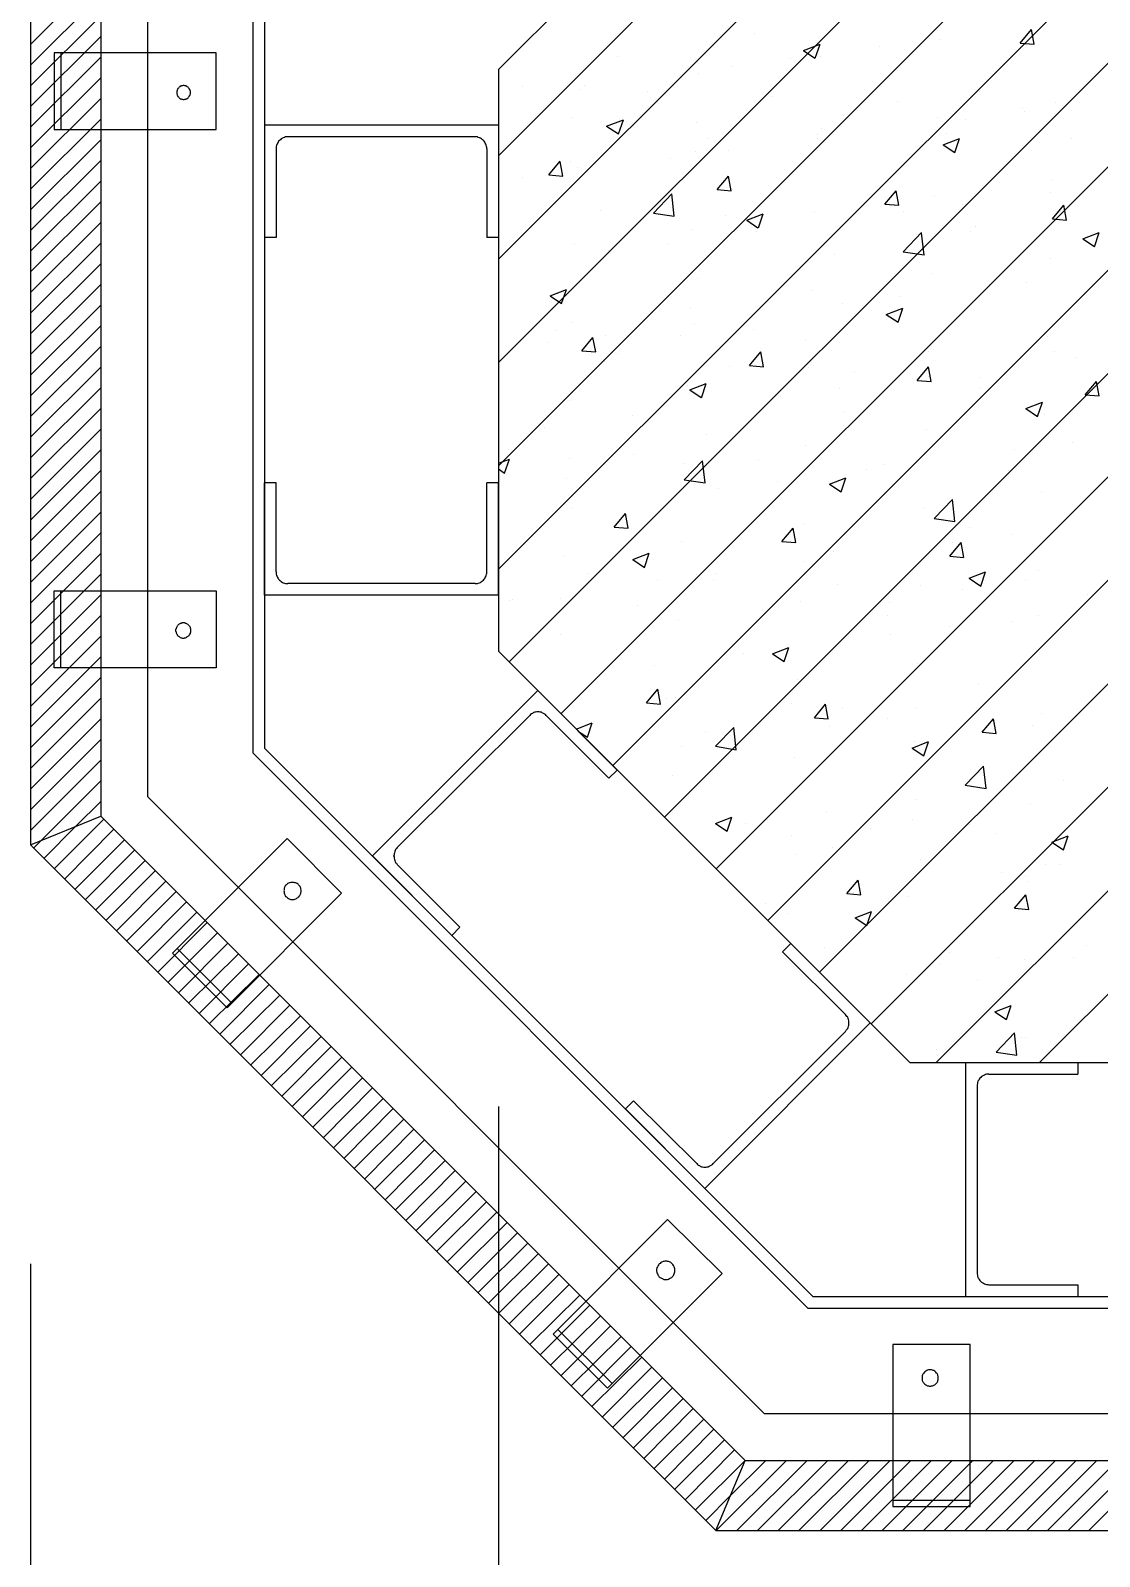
# Model space of a CAD drawing. Header units: metres. Extents: x 0 to 420, y 0 to 297.
# Drawn here: x 191.87 to 219.28, y 219.86 to 258.98 of the extents above; entities that cross this region are included whole.
import ezdxf

# ---------------------------------------------------------------- set-up
doc = ezdxf.new("R2010")
doc.units = ezdxf.units.M

msp = doc.modelspace()

# ---------------------------------------------------------------- linework, layer by layer
for p, q in [((214.41, 268.52), (203.87, 257.98)), ((203.87, 255.77), (216.62, 268.52)), ((203.87, 253.12), (219.27, 268.52)), ((203.87, 250.47), (221.92, 268.52)), ((203.87, 247.82), (224.57, 268.52)), ((203.87, 245.17), (227.22, 268.52)), ((204.14, 242.79), (229.6, 268.25)), ((205.47, 241.47), (230.93, 266.92)), ((206.8, 240.14), (232.25, 265.6)), ((208.12, 238.81), (233.58, 264.27)), ((191.87, 262.95), (191.87, 238.1)), ((209.45, 237.49), (234.9, 262.94)), ((193.67, 262.21), (193.67, 238.84)), ((194.87, 261.71), (194.87, 239.34)), ((210.77, 236.16), (236.23, 261.62)), ((197.57, 260.59), (197.57, 240.46)), ((191.87, 258.62), (193.67, 260.42)), ((197.87, 260.47), (197.87, 240.58)), ((212.1, 234.84), (237.55, 260.29)), ((191.87, 258.09), (193.67, 259.89)), ((191.87, 257.56), (193.67, 259.36)), ((217.24, 258.66), (217.53, 259.01)), ((217.6, 258.63), (217.53, 259.01)), ((191.87, 257.03), (193.67, 258.83)), ((210.42, 258.91), (210.42, 258.91)), ((211.69, 258.47), (212.11, 258.63)), ((211.99, 258.27), (212.11, 258.63)), ((213.42, 233.51), (238.88, 258.97)), ((215.2, 258.74), (215.2, 258.74)), ((217.24, 258.66), (217.6, 258.63)), ((191.87, 256.5), (193.67, 258.3)), ((196.63, 258.41), (192.48, 258.41)), ((192.48, 258.41), (192.48, 256.44)), ((196.63, 258.41), (192.48, 258.41)), ((192.48, 258.41), (192.48, 256.44)), ((192.65, 258.41), (192.65, 256.44)), ((192.65, 258.41), (192.65, 256.44)), ((196.63, 256.44), (196.63, 258.41)), ((196.63, 256.44), (196.63, 258.41)), ((206.92, 258.31), (206.92, 258.31)), ((211.35, 258.27), (211.35, 258.27)), ((211.69, 258.47), (211.98, 258.27)), ((212.11, 258.32), (212.11, 258.32)), ((213.63, 258.57), (213.63, 258.57)), ((203.87, 257.98), (203.87, 243.07)), ((209, 257.87), (209, 257.87)), ((209.85, 258.07), (209.85, 258.07)), ((191.87, 255.97), (193.67, 257.77)), ((204.48, 257.55), (204.48, 257.55)), ((205.97, 257.48), (205.97, 257.48)), ((206.06, 257.57), (206.06, 257.57)), ((191.87, 255.44), (193.67, 257.24)), ((207.69, 257.42), (207.69, 257.42)), ((210.89, 257.28), (210.89, 257.28)), ((214.09, 257.15), (214.09, 257.15)), ((215.09, 232.52), (239.87, 257.3)), ((216.21, 257.41), (216.21, 257.41)), ((218.15, 257.13), (218.15, 257.13)), ((191.87, 254.91), (193.67, 256.71)), ((205.75, 256.75), (205.75, 256.75)), ((206.64, 256.53), (207.07, 256.69)), ((206.94, 256.33), (207.07, 256.69)), ((212.71, 256.81), (212.71, 256.81)), ((215.12, 256.74), (215.12, 256.74)), ((215.84, 256.7), (215.84, 256.7)), ((217.29, 257.01), (217.29, 257.01)), ((217.34, 256.9), (217.34, 256.9)), ((192.48, 256.44), (196.63, 256.44)), ((192.48, 256.44), (196.63, 256.44)), ((203.87, 256.55), (197.87, 256.55)), ((197.87, 256.55), (197.87, 253.67)), ((203.87, 256.55), (203.87, 253.67)), ((206.64, 256.53), (206.94, 256.33)), ((208.95, 256.61), (208.95, 256.61)), ((212.04, 256.32), (212.04, 256.32)), ((212.15, 256.48), (212.15, 256.48)), ((215.36, 256.34), (215.36, 256.34)), ((191.87, 254.38), (193.67, 256.18)), ((198.17, 255.95), (198.17, 253.67)), ((203.27, 256.25), (198.47, 256.25)), ((203.57, 255.95), (203.57, 253.67)), ((209.22, 256.21), (209.22, 256.21)), ((209.77, 255.9), (209.77, 255.9)), ((212.05, 256.2), (212.05, 256.2)), ((215.27, 256.05), (215.69, 256.21)), ((215.27, 256.05), (215.57, 255.85)), ((215.57, 255.85), (215.69, 256.21)), ((218.56, 256.2), (218.56, 256.2)), ((191.87, 253.85), (193.67, 255.65)), ((205.16, 255.28), (205.45, 255.63)), ((205.52, 255.25), (205.45, 255.62)), ((205.72, 255.61), (205.72, 255.61)), ((208.27, 255.7), (208.27, 255.7)), ((208.93, 255.87), (208.93, 255.87)), ((191.87, 253.32), (193.67, 255.12)), ((204.48, 255.2), (204.48, 255.2)), ((205.16, 255.28), (205.52, 255.25)), ((205.89, 255.48), (205.89, 255.48)), ((209.47, 254.9), (209.76, 255.25)), ((209.83, 254.87), (209.76, 255.25)), ((218.08, 255.13), (218.08, 255.13)), ((207.84, 254.3), (208.31, 254.79)), ((208.37, 254.22), (208.31, 254.79)), ((209.47, 254.9), (209.83, 254.87)), ((213.77, 254.53), (214.06, 254.87)), ((214.13, 254.5), (214.06, 254.87)), ((215.05, 254.74), (215.05, 254.74)), ((218.03, 254.83), (218.03, 254.83)), ((191.87, 252.79), (193.67, 254.59)), ((206.49, 254.37), (206.49, 254.37)), ((211.97, 254.32), (211.97, 254.32)), ((213.77, 254.53), (214.13, 254.5)), ((214.26, 254.33), (214.26, 254.33)), ((215.76, 254.53), (215.76, 254.53)), ((217.74, 232.52), (239.87, 254.65)), ((218.07, 254.15), (218.36, 254.5)), ((218.43, 254.12), (218.36, 254.5)), ((191.87, 252.26), (193.67, 254.06)), ((207.84, 254.3), (208.37, 254.22)), ((209.69, 254.23), (209.69, 254.23)), ((210.23, 254.12), (210.65, 254.28)), ((210.23, 254.12), (210.52, 253.92)), ((210.53, 253.92), (210.65, 254.28)), ((212.9, 254.1), (212.9, 254.1)), ((216.1, 253.96), (216.1, 253.96)), ((218.07, 254.15), (218.43, 254.12)), ((191.87, 251.73), (193.67, 253.53)), ((198.17, 253.67), (197.87, 253.67)), ((203.87, 253.67), (203.57, 253.67)), ((208.2, 253.53), (208.2, 253.53)), ((208.85, 253.87), (208.85, 253.87)), ((210.47, 253.83), (210.47, 253.83)), ((214.24, 253.31), (214.71, 253.8)), ((214.78, 253.22), (214.71, 253.79)), ((215.97, 253.83), (215.97, 253.83)), ((218.85, 253.64), (219.27, 253.8)), ((218.85, 253.64), (219.15, 253.44)), ((219.15, 253.43), (219.27, 253.8)), ((205.82, 253.49), (205.82, 253.49)), ((206.69, 253.34), (206.69, 253.34)), ((212.47, 253.23), (212.47, 253.23)), ((214.24, 253.31), (214.78, 253.23)), ((191.87, 251.2), (193.67, 253)), ((214.98, 252.75), (214.98, 252.75)), ((218.01, 253.13), (218.01, 253.13)), ((191.87, 250.67), (193.67, 252.47)), ((208.97, 252.63), (208.97, 252.63)), ((216.45, 252.46), (216.45, 252.46)), ((217.4, 252.51), (217.4, 252.51)), ((205.19, 252.18), (205.61, 252.34)), ((205.19, 252.18), (205.48, 251.98)), ((205.47, 252.03), (205.47, 252.03)), ((205.48, 251.98), (205.61, 252.34)), ((211.9, 252.32), (211.9, 252.32)), ((212.68, 251.97), (212.68, 251.97)), ((214.18, 252.16), (214.18, 252.16)), ((191.87, 250.14), (193.67, 251.94)), ((208.78, 251.87), (208.78, 251.87)), ((213.81, 251.7), (214.23, 251.86)), ((213.81, 251.7), (214.11, 251.5)), ((213.9, 251.91), (213.9, 251.91)), ((214.11, 251.5), (214.23, 251.86)), ((191.87, 249.61), (193.67, 251.41)), ((205.32, 251.3), (205.32, 251.3)), ((205.75, 251.49), (205.75, 251.49)), ((208.89, 251.47), (208.89, 251.47)), ((210.41, 251.31), (210.41, 251.31)), ((191.87, 249.08), (193.67, 250.88)), ((205.12, 250.97), (205.12, 250.97)), ((206, 250.77), (206.29, 251.11)), ((206.36, 250.74), (206.29, 251.11)), ((206.62, 251.17), (206.62, 251.17)), ((208.53, 251.17), (208.53, 251.17)), ((211.73, 251.03), (211.73, 251.03)), ((214.93, 250.9), (214.93, 250.9)), ((217.93, 251.13), (217.93, 251.13)), ((206, 250.77), (206.36, 250.74)), ((206.59, 250.5), (206.59, 250.5)), ((206.91, 250.71), (206.91, 250.71)), ((210.3, 250.39), (210.59, 250.74)), ((210.66, 250.36), (210.59, 250.74)), ((214.9, 250.75), (214.9, 250.75)), ((218.13, 250.76), (218.13, 250.76)), ((218.66, 250.6), (218.66, 250.6)), ((191.87, 248.55), (193.67, 250.35)), ((209.79, 250.36), (209.79, 250.36)), ((210.3, 250.39), (210.66, 250.36)), ((211.82, 250.33), (211.82, 250.33)), ((212.99, 250.22), (212.99, 250.22)), ((214.6, 250.01), (214.89, 250.36)), ((214.6, 250.01), (214.96, 249.98)), ((214.88, 250.1), (214.88, 250.1)), ((214.96, 249.98), (214.89, 250.36)), ((216.2, 250.09), (216.2, 250.09)), ((191.87, 248.02), (193.67, 249.82)), ((208.71, 249.88), (208.71, 249.88)), ((208.77, 249.77), (209.19, 249.93)), ((208.77, 249.77), (209.06, 249.57)), ((209.07, 249.56), (209.19, 249.93)), ((212.6, 249.8), (212.6, 249.8)), ((216.2, 249.81), (216.2, 249.81)), ((218.91, 249.64), (219.2, 249.98)), ((218.91, 249.64), (219.27, 249.61)), ((219.27, 249.61), (219.2, 249.98)), ((191.87, 247.49), (193.67, 249.29)), ((205.68, 249.49), (205.68, 249.49)), ((211.1, 249.6), (211.1, 249.6)), ((217.39, 249.29), (217.81, 249.45)), ((217.39, 249.29), (217.69, 249.08)), ((217.69, 249.08), (217.81, 249.45)), ((207.31, 249.1), (207.31, 249.1)), ((212.7, 249.21), (212.7, 249.21)), ((217.86, 249.14), (217.86, 249.14)), ((191.87, 246.96), (193.67, 248.76)), ((205.04, 248.8), (205.04, 248.8)), ((209.2, 248.61), (209.2, 248.61)), ((214.83, 248.75), (214.83, 248.75)), ((191.87, 246.43), (193.67, 248.23)), ((204.13, 248.25), (204.13, 248.25)), ((207.33, 248.12), (207.33, 248.12)), ((211.75, 248.33), (211.75, 248.33)), ((217.09, 248.23), (217.09, 248.23)), ((218.59, 248.43), (218.59, 248.43)), ((191.87, 245.9), (193.67, 247.7)), ((203.87, 247.89), (204.15, 247.99)), ((203.87, 247.74), (204.02, 247.63)), ((204.02, 247.63), (204.15, 247.99)), ((205.7, 248.01), (205.7, 248.01)), ((208.63, 247.46), (209.1, 247.95)), ((208.63, 247.88), (208.63, 247.88)), ((209.17, 247.38), (209.1, 247.95)), ((210.54, 247.98), (210.54, 247.98)), ((213.3, 247.73), (213.3, 247.73)), ((213.74, 247.85), (213.74, 247.85)), ((216.94, 247.71), (216.94, 247.71)), ((198.17, 247.38), (197.87, 247.38)), ((197.87, 244.5), (197.87, 247.38)), ((198.17, 245.1), (198.17, 247.38)), ((203.87, 247.38), (203.57, 247.38)), ((203.57, 245.1), (203.57, 247.38)), ((203.87, 244.5), (203.87, 247.38)), ((205.6, 247.5), (205.6, 247.5)), ((208.63, 247.46), (209.17, 247.38)), ((211.02, 247.43), (211.02, 247.43)), ((212.35, 247.35), (212.77, 247.51)), ((212.35, 247.35), (212.65, 247.15)), ((212.65, 247.15), (212.77, 247.51)), ((191.87, 245.36), (193.67, 247.16)), ((209.52, 247.23), (209.52, 247.23)), ((215.04, 246.47), (215.51, 246.96)), ((215.57, 246.39), (215.51, 246.96)), ((217.79, 247.14), (217.79, 247.14)), ((191.87, 244.83), (193.67, 246.63)), ((205.73, 246.73), (205.73, 246.73)), ((206.83, 246.25), (207.12, 246.6)), ((207.19, 246.22), (207.12, 246.6)), ((214.76, 246.75), (214.76, 246.75)), ((191.87, 244.3), (193.67, 246.1)), ((206.83, 246.25), (207.19, 246.22)), ((211.13, 245.88), (211.42, 246.22)), ((211.49, 245.85), (211.42, 246.22)), ((211.68, 246.33), (211.68, 246.33)), ((215.04, 246.47), (215.57, 246.39)), ((215.95, 246.23), (215.95, 246.23)), ((208.56, 245.88), (208.56, 245.88)), ((211.13, 245.88), (211.49, 245.85)), ((215.44, 245.5), (215.73, 245.85)), ((215.51, 245.86), (215.51, 245.86)), ((215.8, 245.47), (215.73, 245.85)), ((217.01, 246.06), (217.01, 246.06)), ((191.87, 243.77), (193.67, 245.57)), ((205.53, 245.5), (205.53, 245.5)), ((207.31, 245.42), (207.73, 245.58)), ((207.31, 245.42), (207.61, 245.21)), ((207.61, 245.21), (207.73, 245.58)), ((211.72, 245.36), (211.72, 245.36)), ((212.45, 245.63), (212.45, 245.63)), ((215.44, 245.5), (215.79, 245.47)), ((191.87, 243.24), (193.67, 245.04)), ((206.16, 245.05), (206.16, 245.05)), ((208.95, 245.03), (208.95, 245.03)), ((209.45, 245.06), (209.45, 245.06)), ((215.93, 244.94), (216.35, 245.1)), ((215.93, 244.94), (216.23, 244.73)), ((216.23, 244.73), (216.35, 245.1)), ((217.72, 245.14), (217.72, 245.14)), ((192.48, 242.64), (192.48, 244.61)), ((192.48, 244.61), (196.63, 244.61)), ((192.48, 242.64), (192.48, 244.61)), ((192.48, 244.61), (196.63, 244.61)), ((192.65, 242.64), (192.65, 244.61)), ((192.65, 242.64), (192.65, 244.61)), ((196.63, 244.61), (196.63, 242.64)), ((196.63, 244.61), (196.63, 242.64)), ((203.27, 244.8), (198.47, 244.8)), ((207.94, 244.87), (207.94, 244.87)), ((209.37, 244.91), (209.37, 244.91)), ((212.57, 244.78), (212.57, 244.78)), ((214.68, 244.76), (214.68, 244.76)), ((215.77, 244.64), (215.77, 244.64)), ((217.39, 244.91), (217.39, 244.91)), ((191.87, 242.71), (193.67, 244.51)), ((203.87, 244.5), (197.87, 244.5)), ((204.15, 244.37), (204.15, 244.37)), ((204.23, 244.38), (204.23, 244.38)), ((205.45, 244.43), (205.45, 244.43)), ((207.43, 244.24), (207.43, 244.24)), ((211.6, 244.33), (211.6, 244.33)), ((213.89, 244.31), (213.89, 244.31)), ((218.98, 244.51), (218.98, 244.51)), ((191.87, 242.18), (193.67, 243.98)), ((208.49, 243.88), (208.49, 243.88)), ((210.63, 244.11), (210.63, 244.11)), ((213.83, 243.97), (213.83, 243.97)), ((217.04, 243.84), (217.04, 243.84)), ((217.7, 243.99), (217.7, 243.99)), ((191.87, 241.65), (193.67, 243.45)), ((205.46, 243.5), (205.46, 243.5)), ((210.39, 243.71), (210.39, 243.71)), ((213.93, 243.5), (213.93, 243.5)), ((215.43, 243.69), (215.43, 243.69)), ((203.87, 243.07), (214.41, 232.52)), ((206.89, 243.11), (206.89, 243.11)), ((210.14, 243), (210.14, 243)), ((210.89, 243), (211.31, 243.16)), ((210.89, 243), (211.19, 242.8)), ((211.19, 242.8), (211.31, 243.16)), ((217.64, 243.14), (217.64, 243.14)), ((191.87, 241.12), (193.67, 242.92)), ((196.63, 242.64), (192.48, 242.64)), ((196.63, 242.64), (192.48, 242.64)), ((207.87, 242.7), (207.87, 242.7)), ((214.61, 242.76), (214.61, 242.76)), ((191.87, 240.59), (193.67, 242.39)), ((206.37, 242.5), (206.37, 242.5)), ((211.53, 242.34), (211.53, 242.34)), ((216.18, 242.21), (216.18, 242.21)), ((191.87, 240.06), (193.67, 241.86)), ((204.88, 242.06), (200.64, 237.82)), ((204.88, 242.06), (206.91, 240.02)), ((204.97, 242), (204.97, 242)), ((207.66, 241.74), (207.95, 242.09)), ((208.02, 241.71), (207.95, 242.09)), ((208.17, 241.86), (208.17, 241.86)), ((208.41, 241.89), (208.41, 241.89)), ((204.67, 241.42), (201.27, 238.03)), ((205.09, 241.42), (206.7, 239.81)), ((207.66, 241.74), (208.02, 241.71)), ((211.38, 241.73), (211.38, 241.73)), ((211.97, 241.36), (212.25, 241.71)), ((212.32, 241.33), (212.25, 241.71)), ((212.68, 241.61), (212.68, 241.61)), ((214.58, 241.59), (214.58, 241.59)), ((216.13, 241.63), (216.13, 241.63)), ((217.78, 241.46), (217.78, 241.46)), ((191.87, 239.53), (193.67, 241.33)), ((205.86, 241.07), (206.27, 241.23)), ((205.92, 241.01), (206.15, 240.86)), ((206.15, 240.86), (206.27, 241.23)), ((209.18, 241.01), (209.18, 241.01)), ((209.43, 240.63), (209.9, 241.11)), ((209.96, 240.54), (209.9, 241.11)), ((211.97, 241.36), (212.32, 241.33)), ((212.35, 241.13), (212.35, 241.13)), ((213.85, 241.33), (213.85, 241.33)), ((216.27, 240.99), (216.56, 241.33)), ((216.63, 240.96), (216.56, 241.33)), ((217.57, 241.15), (217.57, 241.15)), ((191.87, 239), (193.67, 240.8)), ((208.56, 240.63), (208.56, 240.63)), ((209.43, 240.63), (209.96, 240.54)), ((214.47, 240.58), (214.89, 240.75)), ((214.54, 240.76), (214.54, 240.76)), ((214.77, 240.38), (214.89, 240.74)), ((216.27, 240.99), (216.63, 240.96)), ((191.87, 238.47), (193.67, 240.27)), ((197.57, 240.46), (211.8, 226.22)), ((197.87, 240.58), (211.93, 226.52)), ((211.46, 240.34), (211.46, 240.34)), ((214.47, 240.58), (214.77, 240.38)), ((206.91, 240.02), (206.7, 239.81)), ((208.34, 239.89), (208.34, 239.89)), ((215.83, 239.63), (216.3, 240.12)), ((216.37, 239.55), (216.3, 240.12)), ((192.14, 238.21), (193.67, 239.74)), ((215.83, 239.63), (216.37, 239.55)), ((218.34, 239.76), (218.34, 239.76)), ((193.04, 238.59), (193.67, 239.21)), ((194.87, 239.34), (210.68, 223.52)), ((214.55, 239.26), (214.55, 239.26)), ((217.5, 239.15), (217.5, 239.15)), ((191.87, 238.1), (193.67, 238.84)), ((192.48, 237.49), (193.75, 238.76)), ((193.67, 238.84), (210.19, 222.32)), ((209.43, 238.65), (209.85, 238.81)), ((209.73, 238.45), (209.85, 238.81)), ((210.21, 238.66), (210.21, 238.66)), ((210.77, 238.76), (210.77, 238.76)), ((212.27, 238.96), (212.27, 238.96)), ((214.47, 238.76), (214.47, 238.76)), ((192.21, 237.75), (193.04, 238.59)), ((192.74, 237.22), (194.01, 238.5)), ((209.43, 238.65), (209.73, 238.45)), ((211.39, 238.34), (211.39, 238.34)), ((213.41, 238.53), (213.41, 238.53)), ((215.93, 238.63), (215.93, 238.63)), ((216.61, 238.39), (216.61, 238.39)), ((218.05, 238.17), (218.47, 238.33)), ((218.35, 237.97), (218.47, 238.33)), ((191.87, 238.1), (209.44, 220.52)), ((191.95, 238.02), (192.14, 238.21)), ((193.01, 236.96), (194.28, 238.23)), ((193.27, 236.69), (194.54, 237.97)), ((198.45, 238.26), (195.51, 235.32)), ((199.84, 236.86), (198.45, 238.26)), ((212.43, 238.03), (212.43, 238.03)), ((218.05, 238.17), (218.35, 237.97)), ((193.54, 236.43), (194.81, 237.7)), ((200.64, 237.82), (202.67, 235.78)), ((201.27, 237.6), (202.88, 235.99)), ((211.47, 237.86), (211.47, 237.86)), ((214.68, 237.72), (214.68, 237.72)), ((217.88, 237.59), (217.88, 237.59)), ((218.26, 237.59), (218.26, 237.59)), ((193.8, 236.16), (195.07, 237.44)), ((194.07, 235.9), (195.34, 237.17)), ((212.8, 236.85), (213.09, 237.2)), ((213.16, 236.82), (213.09, 237.2)), ((216.76, 237.39), (216.76, 237.39)), ((217.37, 237.32), (217.37, 237.32)), ((217.42, 237.15), (217.42, 237.15)), ((194.33, 235.63), (195.61, 236.91)), ((196.91, 233.92), (199.84, 236.86)), ((212.8, 236.85), (213.16, 236.82)), ((212.97, 236.89), (212.97, 236.89)), ((213.87, 236.72), (213.87, 236.72)), ((214.39, 236.77), (214.39, 236.77)), ((217.1, 236.48), (217.39, 236.82)), ((217.46, 236.44), (217.39, 236.82)), ((194.6, 235.37), (195.87, 236.64)), ((194.86, 235.1), (196.14, 236.38)), ((210.7, 236.59), (210.7, 236.59)), ((211.31, 236.35), (211.31, 236.35)), ((213.01, 236.23), (213.43, 236.39)), ((213.31, 236.03), (213.43, 236.39)), ((217.1, 236.48), (217.46, 236.44)), ((195.13, 234.84), (196.4, 236.11)), ((202.88, 235.99), (202.67, 235.78)), ((213.01, 236.23), (213.31, 236.03)), ((195.39, 234.57), (196.67, 235.85)), ((195.66, 234.31), (196.93, 235.58)), ((211.36, 235.57), (211.15, 235.36)), ((213.4, 233.54), (211.36, 235.57)), ((195.51, 235.32), (196.91, 233.92)), ((195.63, 235.44), (197.03, 234.04)), ((195.92, 234.04), (197.2, 235.31)), ((212.76, 233.75), (211.15, 235.36)), ((212.22, 235.48), (212.22, 235.48)), ((215.42, 235.34), (215.42, 235.34)), ((216.68, 235.22), (216.68, 235.22)), ((217.35, 235.15), (217.35, 235.15)), ((218.62, 235.21), (218.62, 235.21)), ((218.95, 235.52), (218.95, 235.52)), ((196.19, 233.78), (197.46, 235.05)), ((196.45, 233.51), (197.73, 234.78)), ((214.32, 234.77), (214.32, 234.77)), ((215.18, 235.03), (215.18, 235.03)), ((196.72, 233.25), (197.99, 234.52)), ((216.16, 234.62), (216.16, 234.62)), ((196.98, 232.98), (198.26, 234.25)), ((197.25, 232.72), (198.52, 233.99)), ((216.59, 233.82), (217.01, 233.98)), ((216.89, 233.62), (217.01, 233.98)), ((197.51, 232.45), (198.79, 233.72)), ((216.59, 233.82), (216.89, 233.62)), ((197.78, 232.19), (199.05, 233.46)), ((198.04, 231.92), (199.32, 233.19)), ((213.4, 233.54), (209.16, 229.29)), ((212.76, 233.32), (209.37, 229.93)), ((216.63, 232.79), (217.1, 233.28)), ((217.16, 232.71), (217.1, 233.28)), ((198.31, 231.66), (199.58, 232.93)), ((215.1, 232.86), (215.1, 232.86)), ((216.63, 232.79), (217.16, 232.71)), ((217.28, 233.16), (217.28, 233.16)), ((217.38, 233.16), (217.38, 233.16)), ((198.58, 231.39), (199.85, 232.66)), ((198.84, 231.13), (200.11, 232.4)), ((214.25, 232.77), (214.25, 232.77)), ((214.41, 232.52), (229.32, 232.52)), ((215.84, 232.52), (215.84, 226.52)), ((215.84, 232.52), (218.72, 232.52)), ((215.84, 232.52), (215.84, 226.52)), ((215.84, 232.52), (218.72, 232.52)), ((218.72, 232.52), (218.72, 232.22)), ((218.72, 232.52), (218.72, 232.22)), ((199.11, 230.86), (200.38, 232.13)), ((216.44, 232.22), (218.72, 232.22)), ((216.44, 232.22), (218.72, 232.22)), ((199.37, 230.59), (200.64, 231.87)), ((216.14, 231.92), (216.14, 227.12)), ((216.14, 231.92), (216.14, 227.12)), ((199.64, 230.33), (200.91, 231.6)), ((199.9, 230.06), (201.17, 231.34)), ((203.87, 231.39), (203.87, 195.09)), ((203.87, 231.39), (203.87, 195.09)), ((207.33, 231.54), (207.12, 231.33)), ((209.16, 229.29), (207.12, 231.33)), ((208.95, 229.93), (207.33, 231.54)), ((200.17, 229.8), (201.44, 231.07)), ((200.43, 229.53), (201.7, 230.81)), ((200.7, 229.27), (201.97, 230.54)), ((200.96, 229), (202.23, 230.28)), ((201.23, 228.74), (202.5, 230.01)), ((201.49, 228.47), (202.76, 229.75)), ((201.76, 228.21), (203.03, 229.48)), ((202.02, 227.94), (203.3, 229.22)), ((202.29, 227.68), (203.56, 228.95)), ((202.55, 227.41), (203.83, 228.69)), ((205.27, 225.56), (208.2, 228.5)), ((208.2, 228.5), (209.6, 227.11)), ((202.82, 227.15), (204.09, 228.42)), ((203.08, 226.88), (204.36, 228.16)), ((203.35, 226.62), (204.62, 227.89)), ((191.87, 227.36), (191.87, 189.37)), ((203.61, 226.35), (204.89, 227.62)), ((203.88, 226.09), (205.15, 227.36)), ((204.14, 225.82), (205.42, 227.09)), ((209.6, 227.11), (206.66, 224.17)), ((204.41, 225.56), (205.68, 226.83)), ((204.67, 225.29), (205.95, 226.56)), ((216.44, 226.82), (218.72, 226.82)), ((216.44, 226.82), (218.72, 226.82)), ((218.72, 226.82), (218.72, 226.52)), ((218.72, 226.82), (218.72, 226.52)), ((191.87, 226.42), (191.87, 195.09)), ((204.94, 225.03), (206.21, 226.3)), ((211.8, 226.22), (231.93, 226.22)), ((211.93, 226.52), (231.81, 226.52)), ((215.84, 226.52), (218.72, 226.52)), ((215.84, 226.52), (218.72, 226.52)), ((205.2, 224.76), (206.48, 226.03)), ((205.47, 224.5), (206.74, 225.77)), ((206.66, 224.17), (205.27, 225.56)), ((206.78, 224.29), (205.38, 225.68)), ((205.73, 224.23), (207.01, 225.5)), ((206, 223.97), (207.27, 225.24)), ((206.26, 223.7), (207.54, 224.97)), ((213.98, 225.29), (213.98, 221.14)), ((215.96, 225.29), (213.98, 225.29)), ((215.96, 221.14), (215.96, 225.29)), ((206.53, 223.44), (207.8, 224.71)), ((206.8, 223.17), (208.07, 224.44)), ((207.06, 222.91), (208.33, 224.18)), ((207.33, 222.64), (208.6, 223.91)), ((207.59, 222.37), (208.86, 223.65)), ((210.68, 223.52), (233.05, 223.52)), ((207.86, 222.11), (209.13, 223.38)), ((208.12, 221.84), (209.39, 223.12)), ((208.39, 221.58), (209.66, 222.85)), ((208.65, 221.31), (209.92, 222.59)), ((208.92, 221.05), (210.18, 222.31)), ((209.44, 220.52), (210.19, 222.32)), ((209.45, 220.52), (211.25, 222.32)), ((209.81, 221.41), (210.72, 222.32)), ((209.98, 220.52), (211.78, 222.32)), ((210.18, 222.31), (210.19, 222.32)), ((210.19, 222.32), (233.55, 222.32)), ((210.51, 220.52), (212.31, 222.32)), ((211.04, 220.52), (212.84, 222.32)), ((211.57, 220.52), (213.37, 222.32)), ((212.11, 220.52), (213.91, 222.32)), ((212.64, 220.52), (214.44, 222.32)), ((213.17, 220.52), (214.97, 222.32)), ((213.7, 220.52), (215.5, 222.32)), ((214.23, 220.52), (216.03, 222.32)), ((214.76, 220.52), (216.56, 222.32)), ((215.29, 220.52), (217.09, 222.32)), ((215.82, 220.52), (217.62, 222.32)), ((216.35, 220.52), (218.15, 222.32)), ((216.88, 220.52), (218.68, 222.32)), ((217.41, 220.52), (219.21, 222.32)), ((217.94, 220.52), (219.74, 222.32)), ((218.47, 220.52), (220.27, 222.32)), ((219, 220.52), (220.8, 222.32)), ((209.18, 220.78), (209.81, 221.41)), ((213.98, 221.3), (215.96, 221.3)), ((213.98, 221.14), (215.96, 221.14)), ((209.44, 220.52), (234.29, 220.52))]:
    msp.add_line(p, q)
for points in [[(195.97, 257.39), (195.97, 257.41), (195.97, 257.42), (195.96, 257.44), (195.96, 257.46), (195.95, 257.47), (195.94, 257.49), (195.93, 257.5), (195.92, 257.51), (195.91, 257.53), (195.89, 257.54), (195.88, 257.55), (195.86, 257.55), (195.85, 257.56), (195.83, 257.56), (195.81, 257.57), (195.79, 257.57), (195.78, 257.57), (195.76, 257.56), (195.74, 257.56), (195.73, 257.55), (195.71, 257.55), (195.7, 257.54), (195.68, 257.53), (195.67, 257.51), (195.66, 257.5), (195.65, 257.49), (195.64, 257.47), (195.63, 257.46), (195.63, 257.44), (195.62, 257.42), (195.62, 257.41), (195.62, 257.39), (195.62, 257.37), (195.62, 257.36), (195.63, 257.34), (195.63, 257.32), (195.64, 257.31), (195.65, 257.29), (195.66, 257.28), (195.67, 257.27), (195.68, 257.25), (195.7, 257.24), (195.71, 257.23), (195.73, 257.23), (195.74, 257.22), (195.76, 257.22), (195.78, 257.21), (195.79, 257.21), (195.81, 257.21), (195.83, 257.22), (195.85, 257.22), (195.86, 257.23), (195.88, 257.23), (195.89, 257.24), (195.91, 257.25), (195.92, 257.27), (195.93, 257.28), (195.94, 257.29), (195.95, 257.31), (195.96, 257.32), (195.96, 257.34), (195.97, 257.36), (195.97, 257.37), (195.97, 257.39)], [(198.47, 256.25), (198.44, 256.25), (198.41, 256.25), (198.38, 256.24), (198.35, 256.23), (198.33, 256.22), (198.3, 256.2), (198.28, 256.18), (198.25, 256.16), (198.23, 256.14), (198.22, 256.12), (198.2, 256.09), (198.19, 256.07), (198.18, 256.04), (198.17, 256.01), (198.17, 255.98), (198.17, 255.95), (198.17, 255.95)], [(203.57, 255.95), (203.57, 255.98), (203.56, 256.01), (203.55, 256.04), (203.54, 256.07), (203.53, 256.09), (203.52, 256.12), (203.5, 256.14), (203.48, 256.16), (203.46, 256.18), (203.43, 256.2), (203.41, 256.22), (203.38, 256.23), (203.35, 256.24), (203.33, 256.25), (203.3, 256.25), (203.27, 256.25), (203.27, 256.25)], [(198.17, 245.1), (198.17, 245.07), (198.17, 245.04), (198.18, 245.01), (198.19, 244.98), (198.2, 244.96), (198.22, 244.93), (198.23, 244.91), (198.25, 244.89), (198.28, 244.87), (198.3, 244.85), (198.33, 244.83), (198.35, 244.82), (198.38, 244.81), (198.41, 244.8), (198.44, 244.8), (198.47, 244.8)], [(203.27, 244.8), (203.3, 244.8), (203.33, 244.8), (203.35, 244.81), (203.38, 244.82), (203.41, 244.83), (203.43, 244.85), (203.46, 244.87), (203.48, 244.89), (203.5, 244.91), (203.52, 244.93), (203.53, 244.96), (203.54, 244.98), (203.55, 245.01), (203.56, 245.04), (203.57, 245.07), (203.57, 245.1)], [(195.98, 243.6), (195.98, 243.62), (195.98, 243.64), (195.97, 243.65), (195.97, 243.67), (195.96, 243.69), (195.95, 243.71), (195.94, 243.72), (195.92, 243.73), (195.91, 243.75), (195.89, 243.76), (195.88, 243.77), (195.86, 243.78), (195.84, 243.78), (195.82, 243.79), (195.81, 243.79), (195.79, 243.79), (195.77, 243.79), (195.75, 243.79), (195.73, 243.78), (195.71, 243.78), (195.7, 243.77), (195.68, 243.76), (195.66, 243.75), (195.65, 243.73), (195.64, 243.72), (195.63, 243.71), (195.62, 243.69), (195.61, 243.67), (195.6, 243.65), (195.6, 243.64), (195.59, 243.62), (195.59, 243.6), (195.59, 243.58), (195.6, 243.56), (195.6, 243.54), (195.61, 243.52), (195.62, 243.51), (195.63, 243.49), (195.64, 243.47), (195.65, 243.46), (195.66, 243.45), (195.68, 243.44), (195.7, 243.43), (195.71, 243.42), (195.73, 243.41), (195.75, 243.41), (195.77, 243.4), (195.79, 243.4), (195.81, 243.4), (195.82, 243.41), (195.84, 243.41), (195.86, 243.42), (195.88, 243.43), (195.89, 243.44), (195.91, 243.45), (195.92, 243.46), (195.94, 243.47), (195.95, 243.49), (195.96, 243.51), (195.97, 243.52), (195.97, 243.54), (195.98, 243.56), (195.98, 243.58), (195.98, 243.6)], [(205.09, 241.42), (205.07, 241.44), (205.04, 241.46), (205.02, 241.47), (204.99, 241.49), (204.97, 241.5), (204.94, 241.5), (204.91, 241.51), (204.88, 241.51), (204.85, 241.51), (204.82, 241.5), (204.79, 241.5), (204.76, 241.49), (204.74, 241.47), (204.71, 241.46), (204.69, 241.44), (204.67, 241.42)], [(201.27, 238.03), (201.25, 238.01), (201.23, 237.98), (201.22, 237.96), (201.21, 237.93), (201.2, 237.9), (201.19, 237.87), (201.19, 237.84), (201.18, 237.82), (201.19, 237.79), (201.19, 237.76), (201.2, 237.73), (201.21, 237.7), (201.22, 237.67), (201.23, 237.65), (201.25, 237.63), (201.27, 237.6), (201.27, 237.6)], [(198.81, 236.92), (198.81, 236.94), (198.8, 236.97), (198.8, 236.99), (198.79, 237.01), (198.78, 237.03), (198.77, 237.05), (198.76, 237.06), (198.74, 237.08), (198.73, 237.09), (198.71, 237.11), (198.69, 237.12), (198.67, 237.13), (198.65, 237.13), (198.63, 237.14), (198.61, 237.14), (198.59, 237.14), (198.56, 237.14), (198.54, 237.14), (198.52, 237.13), (198.5, 237.13), (198.48, 237.12), (198.46, 237.11), (198.45, 237.09), (198.43, 237.08), (198.41, 237.06), (198.4, 237.05), (198.39, 237.03), (198.38, 237.01), (198.37, 236.99), (198.37, 236.97), (198.37, 236.94), (198.36, 236.92), (198.37, 236.9), (198.37, 236.88), (198.37, 236.86), (198.38, 236.84), (198.39, 236.82), (198.4, 236.8), (198.41, 236.78), (198.43, 236.77), (198.45, 236.75), (198.46, 236.74), (198.48, 236.73), (198.5, 236.72), (198.52, 236.71), (198.54, 236.7), (198.56, 236.7), (198.59, 236.7), (198.61, 236.7), (198.63, 236.7), (198.65, 236.71), (198.67, 236.72), (198.69, 236.73), (198.71, 236.74), (198.73, 236.75), (198.74, 236.77), (198.76, 236.78), (198.77, 236.8), (198.78, 236.82), (198.79, 236.84), (198.8, 236.86), (198.8, 236.88), (198.81, 236.9), (198.81, 236.92)], [(212.76, 233.32), (212.78, 233.35), (212.8, 233.37), (212.82, 233.39), (212.83, 233.42), (212.84, 233.45), (212.85, 233.48), (212.85, 233.51), (212.85, 233.54), (212.85, 233.57), (212.85, 233.59), (212.84, 233.62), (212.83, 233.65), (212.82, 233.68), (212.8, 233.7), (212.78, 233.73), (212.76, 233.75)], [(216.44, 232.22), (216.41, 232.22), (216.38, 232.22), (216.35, 232.21), (216.33, 232.2), (216.3, 232.19), (216.27, 232.17), (216.25, 232.16), (216.23, 232.14), (216.21, 232.12), (216.19, 232.09), (216.18, 232.07), (216.16, 232.04), (216.15, 232.01), (216.15, 231.98), (216.14, 231.95), (216.14, 231.92), (216.14, 231.92)], [(216.44, 232.22), (216.41, 232.22), (216.38, 232.22), (216.35, 232.21), (216.33, 232.2), (216.3, 232.19), (216.27, 232.17), (216.25, 232.16), (216.23, 232.14), (216.21, 232.12), (216.19, 232.09), (216.18, 232.07), (216.16, 232.04), (216.15, 232.01), (216.15, 231.98), (216.14, 231.95), (216.14, 231.92), (216.14, 231.92)], [(208.95, 229.93), (208.97, 229.91), (208.99, 229.89), (209.02, 229.88), (209.04, 229.86), (209.07, 229.85), (209.1, 229.85), (209.13, 229.84), (209.16, 229.84), (209.19, 229.84), (209.22, 229.85), (209.24, 229.85), (209.27, 229.86), (209.3, 229.88), (209.32, 229.89), (209.35, 229.91), (209.37, 229.93)], [(208.39, 227.19), (208.39, 227.22), (208.39, 227.24), (208.38, 227.26), (208.37, 227.28), (208.36, 227.3), (208.35, 227.32), (208.34, 227.34), (208.32, 227.36), (208.31, 227.37), (208.29, 227.39), (208.27, 227.4), (208.25, 227.41), (208.23, 227.42), (208.2, 227.42), (208.18, 227.43), (208.16, 227.43), (208.13, 227.43), (208.11, 227.42), (208.09, 227.42), (208.07, 227.41), (208.05, 227.4), (208.03, 227.39), (208.01, 227.37), (207.99, 227.36), (207.98, 227.34), (207.96, 227.32), (207.95, 227.3), (207.94, 227.28), (207.93, 227.26), (207.93, 227.24), (207.92, 227.22), (207.92, 227.19), (207.92, 227.17), (207.93, 227.15), (207.93, 227.13), (207.94, 227.1), (207.95, 227.08), (207.96, 227.06), (207.98, 227.04), (207.99, 227.03), (208.01, 227.01), (208.03, 227), (208.05, 226.99), (208.07, 226.98), (208.09, 226.97), (208.11, 226.96), (208.13, 226.96), (208.16, 226.96), (208.18, 226.96), (208.2, 226.96), (208.23, 226.97), (208.25, 226.98), (208.27, 226.99), (208.29, 227), (208.31, 227.01), (208.32, 227.03), (208.34, 227.04), (208.35, 227.06), (208.36, 227.08), (208.37, 227.1), (208.38, 227.13), (208.39, 227.15), (208.39, 227.17), (208.39, 227.19)], [(216.14, 227.12), (216.14, 227.1), (216.15, 227.07), (216.15, 227.04), (216.16, 227.01), (216.18, 226.98), (216.19, 226.96), (216.21, 226.93), (216.23, 226.91), (216.25, 226.89), (216.27, 226.88), (216.3, 226.86), (216.33, 226.85), (216.35, 226.84), (216.38, 226.83), (216.41, 226.83), (216.44, 226.82)], [(216.14, 227.12), (216.14, 227.1), (216.15, 227.07), (216.15, 227.04), (216.16, 227.01), (216.18, 226.98), (216.19, 226.96), (216.21, 226.93), (216.23, 226.91), (216.25, 226.89), (216.27, 226.88), (216.3, 226.86), (216.33, 226.85), (216.35, 226.84), (216.38, 226.83), (216.41, 226.83), (216.44, 226.82)], [(215.14, 224.43), (215.14, 224.45), (215.14, 224.47), (215.13, 224.49), (215.13, 224.51), (215.12, 224.53), (215.11, 224.55), (215.1, 224.56), (215.08, 224.58), (215.07, 224.59), (215.05, 224.61), (215.03, 224.62), (215.01, 224.62), (214.99, 224.63), (214.97, 224.64), (214.95, 224.64), (214.93, 224.64), (214.91, 224.64), (214.89, 224.64), (214.87, 224.63), (214.85, 224.62), (214.84, 224.62), (214.82, 224.61), (214.8, 224.59), (214.79, 224.58), (214.77, 224.56), (214.76, 224.55), (214.75, 224.53), (214.74, 224.51), (214.73, 224.49), (214.73, 224.47), (214.73, 224.45), (214.73, 224.43), (214.73, 224.41), (214.73, 224.39), (214.73, 224.37), (214.74, 224.35), (214.75, 224.33), (214.76, 224.32), (214.77, 224.3), (214.79, 224.28), (214.8, 224.27), (214.82, 224.26), (214.84, 224.25), (214.85, 224.24), (214.87, 224.23), (214.89, 224.23), (214.91, 224.22), (214.93, 224.22), (214.95, 224.22), (214.97, 224.23), (214.99, 224.23), (215.01, 224.24), (215.03, 224.25), (215.05, 224.26), (215.07, 224.27), (215.08, 224.28), (215.1, 224.3), (215.11, 224.32), (215.12, 224.33), (215.13, 224.35), (215.13, 224.37), (215.14, 224.39), (215.14, 224.41), (215.14, 224.43)]]:
    msp.add_lwpolyline(points)

doc.saveas('drawing.dxf')
